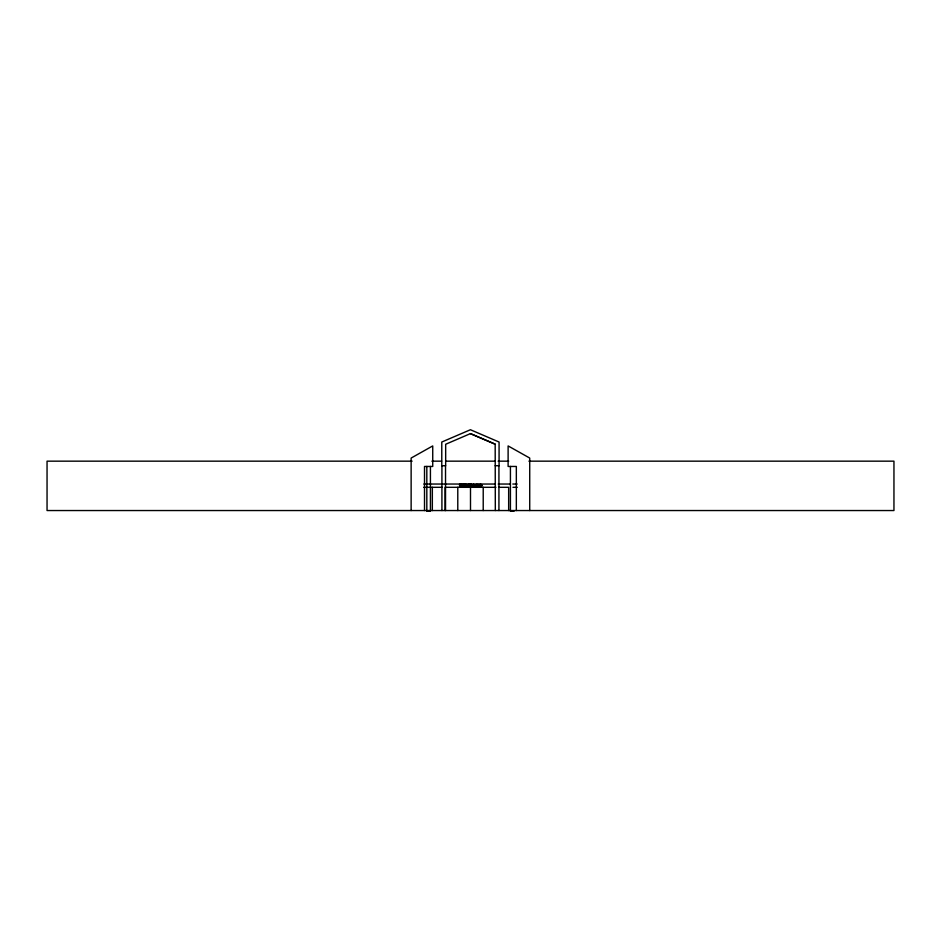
<?xml version="1.0" encoding="UTF-8"?>
<svg xmlns="http://www.w3.org/2000/svg" width="941" height="941" viewBox="0 0 941 941"><rect width="100%" height="100%" fill="white"/><g stroke="black" fill="none" stroke-linecap="round" stroke-linejoin="round"><path stroke-width="1.41" d="M495.319 510.54L495.178 444.093L470.429 433.625L445.669 444.258L445.669 465.724L441.776 465.724L441.776 442.035L470.429 429.731L499.071 442.035L499.071 465.724L495.178 465.724M412.111 461.161L47.05 461.161L47.05 510.54L893.95 510.54L893.95 461.161L528.889 461.161M431.86 461.161L441.588 461.161M445.669 461.161L495.178 461.161M498.118 461.161L508.728 461.161M423.815 484.039L495.307 484.039M498.224 484.039L509.893 484.039M512.81 484.039L517.185 484.039M423.721 487.309L442.235 487.309M495.931 487.309L445.069 487.309L445.069 510.54M498.765 487.309L508.658 487.309L508.658 510.54M512.963 487.309L517.279 487.309M514.033 511.269L510.422 511.269L510.422 466.454M470.429 433.625L495.178 444.258M529.724 510.54L529.724 458.055L508.116 445.928L508.116 466.454L516.338 466.454L516.338 510.54M498.93 465.724L498.93 510.54M483.215 487.309L483.215 510.54M470.5 487.309L470.5 510.54M457.785 487.309L457.785 510.54M445.528 465.724L445.528 510.54M441.917 465.724L441.917 510.54M432.342 487.309L432.342 510.54M430.425 466.454L430.425 511.269L426.814 511.269L426.814 466.454M424.509 510.54L424.509 466.454L432.731 466.454L432.731 445.928L411.135 458.055L411.135 510.54M477.052 485.58C475.428 488.955 475.393 482.168 477.052 485.58M475.193 485.274C476.652 490.237 478.463 481.616 475.193 485.274M481.557 485.568C480.157 488.767 480.122 482.38 481.557 485.568M481.898 485.58L481.392 486.626L479.922 486.838L479.922 484.309L481.392 484.509L481.898 485.58M467.454 484.991C467.842 487.344 465.325 487.215 465.877 484.309L467.454 484.991M479.345 484.991C479.722 487.344 477.205 487.215 477.769 484.309L479.345 484.991M467.112 485.027C466.16 486.744 466.124 483.498 467.112 485.027M478.993 485.027C478.11 486.744 477.969 483.509 478.993 485.027M461.172 484.309L459.596 484.309L459.596 486.838L461.172 486.838L459.937 486.532L459.937 485.603L461.09 485.603L459.937 484.615L461.172 484.309M462.019 484.309L461.549 486.838L461.855 484.662C463.889 491.002 463.172 480.533 463.031 486.309L462.019 484.309M465.63 484.309L463.595 484.309L464.442 484.615L464.442 486.838L464.783 484.615L465.63 484.309M469.606 484.309L468.03 484.309L468.03 486.838L469.606 486.838L468.371 486.532L468.371 485.603L469.524 485.603L468.371 484.615L469.606 484.309M471.547 484.309L469.971 484.309L469.971 486.838L471.547 486.838L470.312 486.532L470.312 485.603L471.465 485.603L470.312 484.615L471.547 484.309M473.476 484.309L473.005 486.838L473.311 484.662C475.346 491.002 474.629 480.533 474.487 486.309L473.476 484.309"/></g></svg>
